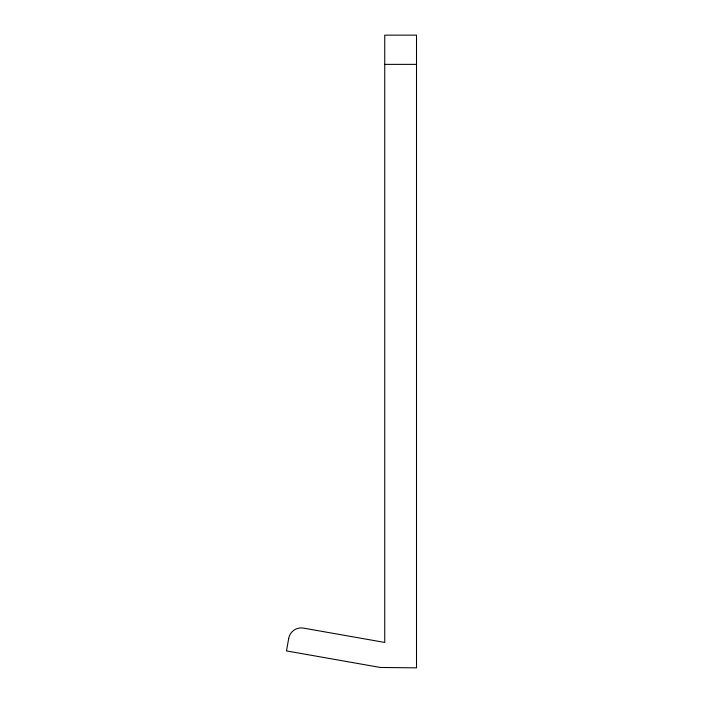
<?xml version="1.0" encoding="UTF-8"?>
<svg xmlns="http://www.w3.org/2000/svg" width="703" height="703" viewBox="0 0 703 703"><rect width="100%" height="100%" fill="white"/><g stroke="black" fill="none" stroke-linecap="round" stroke-linejoin="round"><path stroke-width="1.05" d="M384.743 64.368L416.51 64.368M288.696 638.403L286.49 650.916L380.332 667.463L416.51 667.85L416.51 35.15L384.743 35.15L384.743 642.437L303.415 628.104A12.707 12.707 0 0 0 288.696 638.403"/></g></svg>
